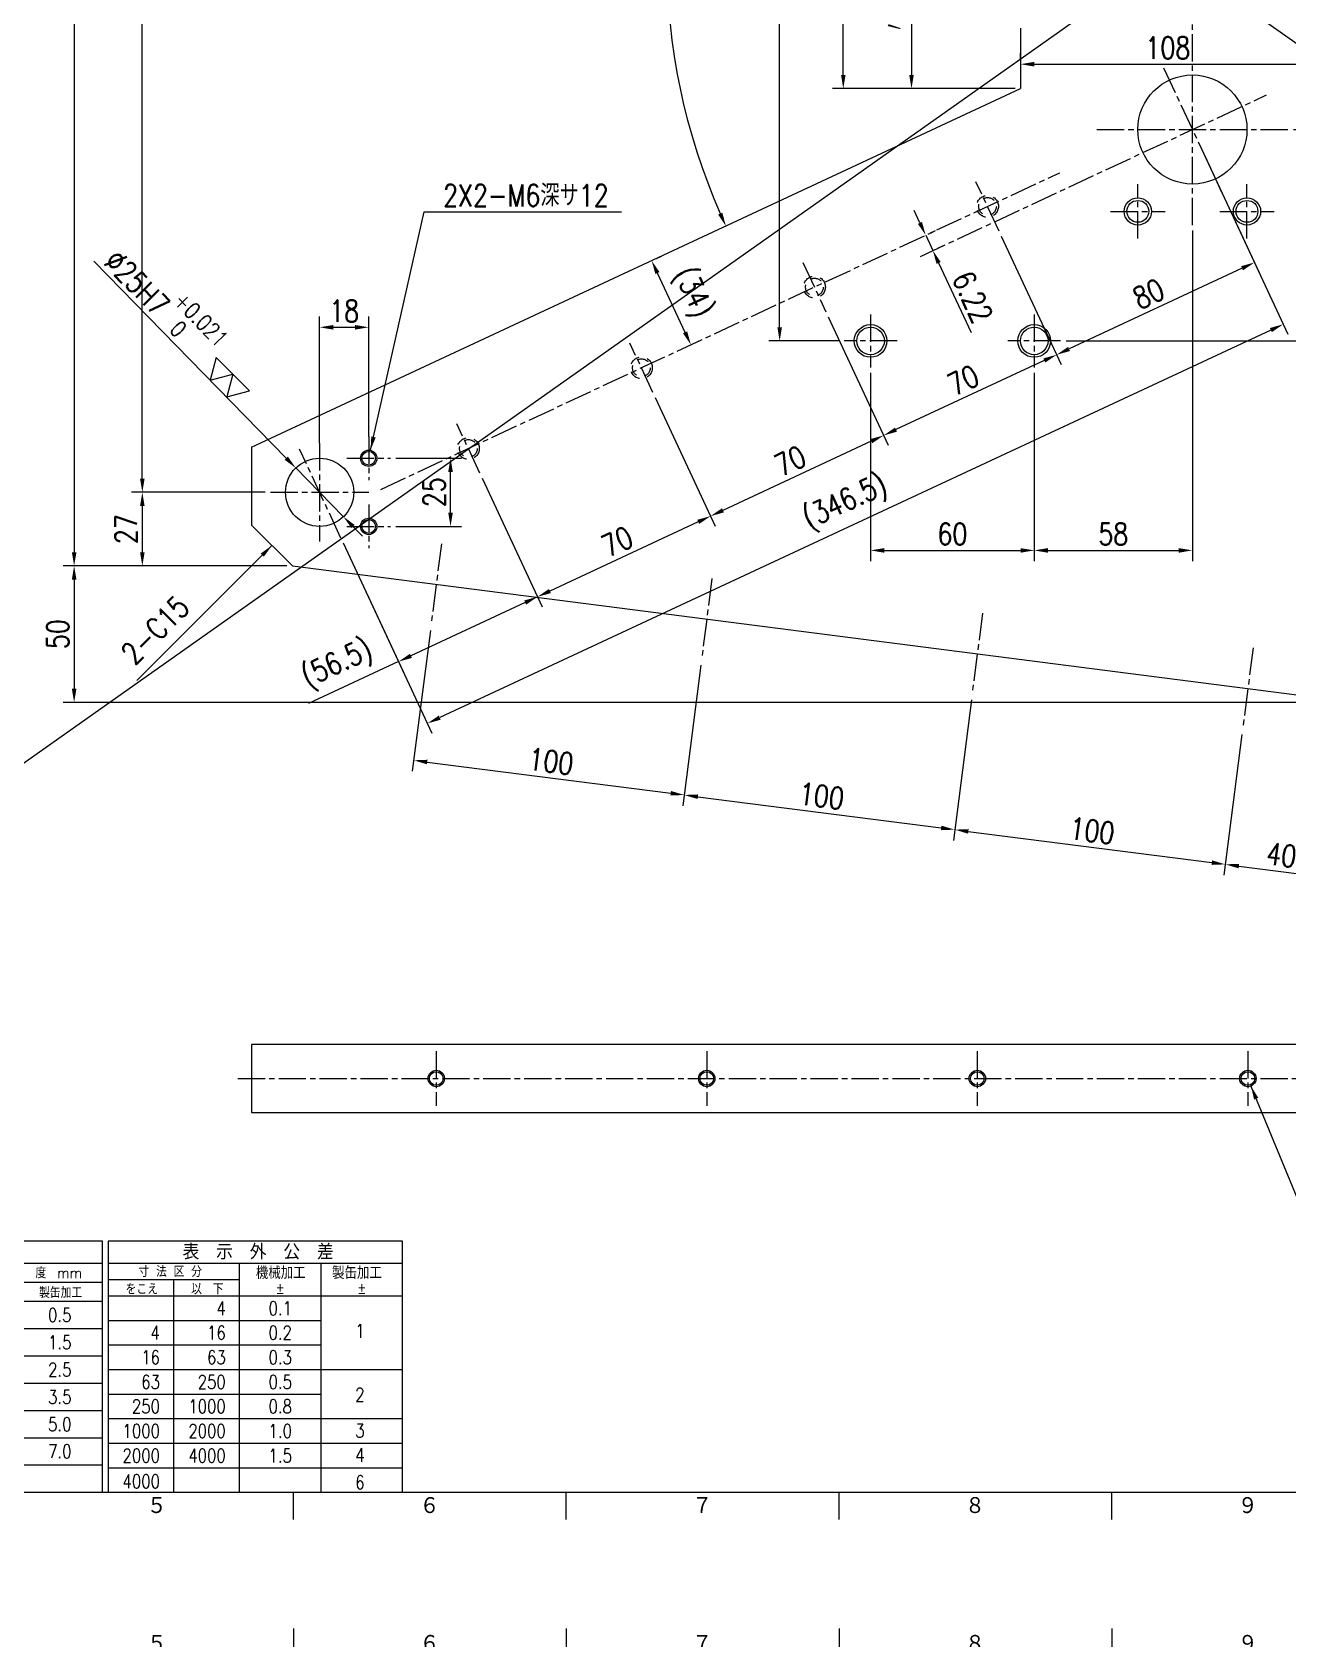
# Model space of a CAD drawing. Extents: x 0 to 1682, y 0 to 2376.
# Drawn here: x 424 to 885, y 1164 to 1753 of the extents above; entities that cross this region are included whole.
import ezdxf
from ezdxf.enums import TextEntityAlignment as Align

# ---------------------------------------------------------------- set-up
doc = ezdxf.new("R2010")
doc.units = 0
doc.header["$LTSCALE"] = 2
doc.header["$MEASUREMENT"] = 0
doc.linetypes.add('GEN7A', pattern=[7.5, 5, -0.75, 1, -0.75])
doc.linetypes.add('HIDDEN2', pattern=[3.5, 2, -1.5])
doc.layers.get('0').update_dxf_attribs({"linetype": 'CONTINUOUS'})
doc.layers.get('DEFPOINTS').update_dxf_attribs({"linetype": 'CONTINUOUS'})
for name, color, linetype in [('2', 5, 'CONTINUOUS'), ('4', 3, 'CONTINUOUS'), ('5', 3, 'CONTINUOUS'), ('6', 52, 'CONTINUOUS'), ('7A', 4, 'GEN7A'), ('8', 1, 'CONTINUOUS'), ('9', 3, 'HIDDEN2'), ('RAHM2', 1, 'CONTINUOUS')]:
    doc.layers.add(name, color=color, linetype=linetype)
doc.styles.add('DIMENSION', font='monotxt.shx', dxfattribs={"bigfont": 'bigfont.shx'})
doc.styles.get("Standard").update_dxf_attribs({"font": 'romans.shx', "width": 0.8, "bigfont": 'extfont.shx'})
doc.dimstyles.new('GEN-ISO', dxfattribs={"dimscale": 2, "dimtxt": 4, "dimasz": 2.5, "dimexe": 2, "dimexo": 1, "dimgap": 1, "dimtad": 1, "dimdec": 3, "dimrnd": 0.001, "dimdsep": 46, "dimtxsty": 'Standard', "dimcen": 0, "dimclrt": 52, "dimadec": 0, "dimazin": 0, "dimtp": 0.1, "dimtm": 0.1, "dimtfac": 0.6, "dimtdec": 3, "dimtmove": 0, "dimatfit": 3, "dimfxl": 1, "dimarcsym": 0})
doc.dimstyles.new('GEN-ISO$2', dxfattribs={"dimscale": 2, "dimtxt": 4, "dimasz": 2.5, "dimexe": 2, "dimexo": 1, "dimgap": 1, "dimtad": 1, "dimdec": 3, "dimrnd": 0.001, "dimdsep": 46, "dimtxsty": 'Standard', "dimcen": 0, "dimclrt": 52, "dimadec": 3, "dimazin": 0, "dimtp": 0.1, "dimtm": 0.1, "dimtfac": 0.6, "dimtdec": 3, "dimtofl": 0, "dimtmove": 0, "dimatfit": 3, "dimfxl": 1, "dimarcsym": 0})
doc.dimstyles.new('GEN-ISO$3', dxfattribs={"dimscale": 2, "dimtxt": 4, "dimasz": 2.5, "dimexe": 2, "dimexo": 1, "dimgap": 1, "dimtad": 1, "dimdec": 3, "dimrnd": 0.001, "dimdsep": 46, "dimtxsty": 'Standard', "dimcen": 0, "dimclrt": 52, "dimadec": 0, "dimazin": 0, "dimtp": 0.1, "dimtm": 0.1, "dimtfac": 0.6, "dimtdec": 3, "dimtmove": 0, "dimatfit": 0, "dimfxl": 1, "dimarcsym": 0})

# ---------------------------------------------------------------- blocks, each defined once
blk = doc.blocks.new('1A1ﾌﾞﾋﾝ')
at = {"layer": 'RAHM2', "color": 5, "linetype": 'Continuous'}
for p, q in [((260, 584), (260, 579)), ((310, 584), (310, 579)), ((360, 584), (360, 579)), ((410, 584), (410, 579)), ((25, 15), (826, 15)), ((260, 10), (260, 15)), ((310, 10), (310, 15)), ((360, 10), (360, 15)), ((410, 10), (410, 15))]:
    blk.add_line(p, q, dxfattribs=at)
for s, p in [('５', (233.1, 579.6)), ('６', (283.1, 579.6)), ('７', (333.1, 579.6)), ('８', (383.1, 579.6)), ('９', (433.1, 579.6)), ('５', (233.1, 10.87)), ('６', (283.1, 10.87)), ('７', (333.1, 10.87)), ('８', (383.1, 10.87)), ('９', (433.1, 10.87))]:
    blk.add_text(s, height=3.31, dxfattribs=at).set_placement(p)
at = {"layer": 'RAHM2', "color": 5, "linetype": 'Continuous', "width": 0.7}
for tag, p in [('HEADER3', (35, 566.01)), ('HEADER4', (54.75, 566)), ('HEADER15', (74.49, 566)), ('HEADER16', (94.43, 566))]:
    blk.add_attdef(tag, text='', height=6, dxfattribs=at).set_placement(p, align=Align.MIDDLE)
at = {"layer": 'RAHM2', "color": 7, "linetype": 'Continuous'}
blk.add_attdef('HEADER5', text='', height=2.5, dxfattribs=at).set_placement((63.69, 559.1), align=Align.BOTTOM_RIGHT)
for tag, height, width, p in [('HEADER1', 5, 0.9, (775.12, 45.15)), ('HEADER7', 5, 0.8, (590.38, 40.8)), ('GEN-TITLE-SCA', 4, 0.85, (677.79, 40.85)), ('HEADER2', 6, 0.9, (774.89, 36.68)), ('HEADER11', 3.2, 0.63, (46.91, 24.38)), ('HEADER9', 3.33, 0.8, (71.4, 24.2)), ('HEADER10', 3.5, 0.8, (92.57, 24.22)), ('HEADER14', 3.31, 0.8, (542.54, 17.82))]:
    blk.add_attdef(tag, text='', height=height, dxfattribs=dict(at, width=width)).set_placement(p, align=Align.MIDDLE)
at = {"layer": 'RAHM2', "color": 7, "linetype": 'Continuous', "width": 0.8}
blk.add_attdef('GEN-TITLE-DAT', text='', height=3.5, dxfattribs=at).set_placement((691.35, 39.1), align=Align.BOTTOM_LEFT)
at = {"layer": 'RAHM2', "color": 5, "linetype": 'Continuous'}
blk.add_attdef('HEADER6', text='', height=5.8, dxfattribs=at).set_placement((623.09, 17.9), align=Align.BOTTOM_RIGHT)
at = {"layer": 'RAHM2', "color": 5, "linetype": 'Continuous', "style": 'DIMENSION', "width": 1.2}
for tag, p in [('HEADER13', (629.56, 16.75)), ('HEADER12', (663.26, 16.72)), ('GEN-TITLE-DWG', (732.79, 16.74))]:
    blk.add_attdef(tag, text='', height=7.02, dxfattribs=at).set_placement(p, align=Align.BOTTOM_LEFT)
blk.add_attdef('HEADER8', text='', height=7.02, dxfattribs=at).set_placement((822.69, 16.71), align=Align.BOTTOM_RIGHT)
blk = doc.blocks.new('*D83')
at = {"layer": '5', "color": 0, "lineweight": -2, "transparency": 16777216}
for p, q in [((517.55, 2002.57), (435.55, 2002.57)), ((439.55, 1997.57), (439.55, 1562.57)), ((517.55, 1557.57), (435.55, 1557.57))]:
    blk.add_line(p, q, dxfattribs=at)
at = {"layer": '5', "color": 0, "transparency": 16777216}
for points in [[(438.72, 1997.57), (440.39, 1997.57), (439.55, 2002.57)], [(438.72, 1562.57), (440.39, 1562.57), (439.55, 1557.57)]]:
    blk.add_solid(points, dxfattribs=at)
at = {"layer": 'DEFPOINTS', "color": 0, "transparency": 16777216}
for p in [(519.55, 2002.57), (439.55, 1557.57), (519.55, 1557.57)]:
    blk.add_point(p, dxfattribs=at)
at = {"layer": '5', "color": 52, "transparency": 16777216, "insert": (433.55, 1780.07), "char_height": 8, "attachment_point": 5, "rotation": 90}
blk.add_mtext('445', dxfattribs=at)
blk = doc.blocks.new('*D86')
at = {"layer": '5', "color": 0, "lineweight": -2, "transparency": 16777216}
for p, q in [((509.55, 1975.57), (460.55, 1975.57)), ((464.55, 1589.57), (464.55, 1970.57)), ((509.55, 1584.57), (460.55, 1584.57))]:
    blk.add_line(p, q, dxfattribs=at)
at = {"layer": '5', "color": 0, "transparency": 16777216}
for points in [[(463.72, 1970.57), (465.39, 1970.57), (464.55, 1975.57)], [(463.72, 1589.57), (465.39, 1589.57), (464.55, 1584.57)]]:
    blk.add_solid(points, dxfattribs=at)
at = {"layer": 'DEFPOINTS', "color": 0, "transparency": 16777216}
for p in [(464.55, 1975.57), (511.55, 1975.57), (511.55, 1584.57)]:
    blk.add_point(p, dxfattribs=at)
at = {"layer": '5', "color": 52, "transparency": 16777216, "insert": (458.55, 1780.07), "char_height": 8, "attachment_point": 5, "rotation": 90}
blk.add_mtext('391\\H7%%P0.1', dxfattribs=at)
blk = doc.blocks.new('*D87')
at = {"layer": '5', "color": 0, "lineweight": -2, "transparency": 16777216}
for p, q in [((509.55, 1584.57), (460.55, 1584.57)), ((464.55, 1579.57), (464.55, 1562.57)), ((515.55, 1557.57), (460.55, 1557.57))]:
    blk.add_line(p, q, dxfattribs=at)
at = {"layer": '5', "color": 0, "transparency": 16777216}
for points in [[(463.72, 1579.57), (465.39, 1579.57), (464.55, 1584.57)], [(463.72, 1562.57), (465.39, 1562.57), (464.55, 1557.57)]]:
    blk.add_solid(points, dxfattribs=at)
at = {"layer": 'DEFPOINTS', "color": 0, "transparency": 16777216}
for p in [(511.55, 1584.57), (464.55, 1557.57), (517.55, 1557.57)]:
    blk.add_point(p, dxfattribs=at)
at = {"layer": '5', "color": 52, "transparency": 16777216, "insert": (458.55, 1571.07), "char_height": 8, "attachment_point": 5, "rotation": 90}
blk.add_mtext('27', dxfattribs=at)
blk = doc.blocks.new('*D88')
at = {"layer": '5', "color": 0, "lineweight": -2, "transparency": 16777216}
for p, q in [((517.55, 1557.57), (435.55, 1557.57)), ((439.55, 1552.57), (439.55, 1512.57)), ((907.55, 1507.57), (435.55, 1507.57))]:
    blk.add_line(p, q, dxfattribs=at)
at = {"layer": '5', "color": 0, "transparency": 16777216}
for points in [[(438.72, 1552.57), (440.39, 1552.57), (439.55, 1557.57)], [(438.72, 1512.57), (440.39, 1512.57), (439.55, 1507.57)]]:
    blk.add_solid(points, dxfattribs=at)
at = {"layer": 'DEFPOINTS', "color": 0, "transparency": 16777216}
for p in [(519.55, 1557.57), (439.55, 1507.57), (909.55, 1507.57)]:
    blk.add_point(p, dxfattribs=at)
at = {"layer": '5', "color": 52, "transparency": 16777216, "insert": (433.55, 1532.57), "char_height": 8, "attachment_point": 5, "rotation": 90}
blk.add_mtext('50', dxfattribs=at)
blk = doc.blocks.new('*D89')
at = {"layer": '5', "color": 0, "lineweight": -2, "transparency": 16777216}
for p, q in [((504.55, 1994.57), (504.55, 2101.57)), ((1009.55, 2097.57), (509.55, 2097.57)), ((1014.55, 1709.57), (1014.55, 2101.57))]:
    blk.add_line(p, q, dxfattribs=at)
at = {"layer": '5', "color": 0, "transparency": 16777216}
for points in [[(509.55, 2098.4), (509.55, 2096.73), (504.55, 2097.57)], [(1009.55, 2098.4), (1009.55, 2096.73), (1014.55, 2097.57)]]:
    blk.add_solid(points, dxfattribs=at)
at = {"layer": 'DEFPOINTS', "color": 0, "transparency": 16777216}
for p in [(504.55, 2097.57), (504.55, 1992.57), (1014.55, 1707.57)]:
    blk.add_point(p, dxfattribs=at)
at = {"layer": '5', "color": 52, "transparency": 16777216, "insert": (759.55, 2103.57), "char_height": 8, "attachment_point": 5}
blk.add_mtext('510', dxfattribs=at)
blk = doc.blocks.new('*D92')
at = {"layer": '5', "color": 0, "lineweight": -2, "transparency": 16777216}
for p, q in [((852, 1712.33), (873.97, 1665.2)), ((779.49, 1678.52), (801.47, 1631.39)), ((867.75, 1666.71), (804.31, 1637.13))]:
    blk.add_line(p, q, dxfattribs=at)
at = {"layer": '5', "color": 0, "transparency": 16777216}
for points in [[(867.4, 1667.47), (868.1, 1665.96), (872.28, 1668.82)], [(803.96, 1637.88), (804.66, 1636.37), (799.78, 1635.01)]]:
    blk.add_solid(points, dxfattribs=at)
at = {"layer": 'DEFPOINTS', "color": 0, "transparency": 16777216}
for p in [(851.15, 1714.14), (778.65, 1680.33), (799.78, 1635.01)]:
    blk.add_point(p, dxfattribs=at)
at = {"layer": '5', "color": 52, "transparency": 16777216, "insert": (833.49, 1657.36), "char_height": 8, "attachment_point": 5, "rotation": 25}
blk.add_mtext('80', dxfattribs=at)
blk = doc.blocks.new('*D93')
at = {"layer": '5', "color": 0, "lineweight": -2, "transparency": 16777216}
for p, q in [((779.49, 1678.52), (801.47, 1631.39)), ((716.05, 1648.93), (738.03, 1601.81)), ((795.25, 1632.9), (740.87, 1607.54))]:
    blk.add_line(p, q, dxfattribs=at)
at = {"layer": '5', "color": 0, "transparency": 16777216}
for points in [[(794.89, 1633.66), (795.6, 1632.15), (799.78, 1635.01)], [(740.51, 1608.3), (741.22, 1606.79), (736.34, 1605.43)]]:
    blk.add_solid(points, dxfattribs=at)
at = {"layer": 'DEFPOINTS', "color": 0, "transparency": 16777216}
for p in [(778.65, 1680.33), (715.2, 1650.75), (736.34, 1605.43)]:
    blk.add_point(p, dxfattribs=at)
at = {"layer": '5', "color": 52, "transparency": 16777216, "insert": (765.52, 1625.66), "char_height": 8, "attachment_point": 5, "rotation": 25}
blk.add_mtext('70', dxfattribs=at)
blk = doc.blocks.new('*D94')
at = {"layer": '5', "color": 0, "lineweight": -2, "transparency": 16777216}
for p, q in [((716.05, 1648.93), (738.03, 1601.81)), ((652.61, 1619.35), (674.58, 1572.22)), ((731.8, 1603.32), (677.43, 1577.96))]:
    blk.add_line(p, q, dxfattribs=at)
at = {"layer": '5', "color": 0, "transparency": 16777216}
for points in [[(731.45, 1604.07), (732.16, 1602.56), (736.34, 1605.43)], [(677.07, 1578.72), (677.78, 1577.21), (672.89, 1575.85)]]:
    blk.add_solid(points, dxfattribs=at)
at = {"layer": 'DEFPOINTS', "color": 0, "transparency": 16777216}
for p in [(715.2, 1650.75), (651.76, 1621.16), (672.89, 1575.85)]:
    blk.add_point(p, dxfattribs=at)
at = {"layer": '5', "color": 52, "transparency": 16777216, "insert": (702.08, 1596.08), "char_height": 8, "attachment_point": 5, "rotation": 25}
blk.add_mtext('70', dxfattribs=at)
blk = doc.blocks.new('*D95')
at = {"layer": '5', "color": 0, "lineweight": -2, "transparency": 16777216}
for p, q in [((652.61, 1619.35), (674.58, 1572.22)), ((589.17, 1589.77), (611.14, 1542.64)), ((668.36, 1573.74), (613.98, 1548.38))]:
    blk.add_line(p, q, dxfattribs=at)
at = {"layer": '5', "color": 0, "transparency": 16777216}
for points in [[(668.01, 1574.49), (668.71, 1572.98), (672.89, 1575.85)], [(613.63, 1549.13), (614.34, 1547.62), (609.45, 1546.27)]]:
    blk.add_solid(points, dxfattribs=at)
at = {"layer": 'DEFPOINTS', "color": 0, "transparency": 16777216}
for p in [(651.76, 1621.16), (588.32, 1591.58), (609.45, 1546.27)]:
    blk.add_point(p, dxfattribs=at)
at = {"layer": '5', "color": 52, "transparency": 16777216, "insert": (638.64, 1566.49), "char_height": 8, "attachment_point": 5, "rotation": 25}
blk.add_mtext('70', dxfattribs=at)
blk = doc.blocks.new('*D96')
at = {"layer": '5', "color": 0, "lineweight": -2, "transparency": 16777216}
for p, q in [((653.11, 1670.34), (654.92, 1671.18)), ((663.55, 1643.21), (653.41, 1664.96)), ((667.48, 1639.52), (669.29, 1640.37))]:
    blk.add_line(p, q, dxfattribs=at)
at = {"layer": '5', "color": 0, "transparency": 16777216}
for points in [[(654.16, 1665.31), (652.65, 1664.61), (651.29, 1669.49)], [(664.31, 1643.56), (662.79, 1642.86), (665.66, 1638.68)]]:
    blk.add_solid(points, dxfattribs=at)
at = {"layer": 'DEFPOINTS', "color": 0, "transparency": 16777216}
for p in [(651.29, 1669.49), (651.29, 1669.49), (665.66, 1638.68)]:
    blk.add_point(p, dxfattribs=at)
at = {"layer": '5', "color": 52, "transparency": 16777216, "insert": (665.82, 1657.51), "char_height": 8, "attachment_point": 5, "rotation": 295}
blk.add_mtext('(34)', dxfattribs=at)
blk = doc.blocks.new('*D117')
at = {"layer": '5', "color": 0, "lineweight": -2, "transparency": 16777216}
for p, q in [((589.17, 1589.77), (611.14, 1542.64)), ((538.21, 1566.01), (560.18, 1518.88)), ((604.92, 1544.15), (563.03, 1524.62)), ((558.49, 1522.5), (525.48, 1507.11))]:
    blk.add_line(p, q, dxfattribs=at)
at = {"layer": '5', "color": 0, "transparency": 16777216}
for points in [[(604.57, 1544.91), (605.27, 1543.4), (609.45, 1546.27)], [(562.67, 1525.37), (563.38, 1523.86), (558.49, 1522.5)]]:
    blk.add_solid(points, dxfattribs=at)
at = {"layer": 'DEFPOINTS', "color": 0, "transparency": 16777216}
for p in [(588.32, 1591.58), (537.36, 1567.82), (609.45, 1546.27)]:
    blk.add_point(p, dxfattribs=at)
at = {"layer": '5', "color": 52, "transparency": 16777216, "insert": (536.3, 1521.09), "char_height": 8, "attachment_point": 5, "rotation": 25}
blk.add_mtext('(56.5)', dxfattribs=at)
blk = doc.blocks.new('*D118')
at = {"layer": '5', "color": 0, "lineweight": -2, "transparency": 16777216}
for p, q in [((852, 1712.33), (884.54, 1642.54)), ((878.32, 1644.05), (573.59, 1501.96)), ((538.21, 1566.01), (570.75, 1496.22))]:
    blk.add_line(p, q, dxfattribs=at)
at = {"layer": '5', "color": 0, "transparency": 16777216}
for points in [[(877.96, 1644.81), (878.67, 1643.3), (882.85, 1646.17)], [(573.24, 1502.71), (573.94, 1501.2), (569.06, 1499.85)]]:
    blk.add_solid(points, dxfattribs=at)
at = {"layer": 'DEFPOINTS', "color": 0, "transparency": 16777216}
for p in [(851.15, 1714.14), (537.36, 1567.82), (569.06, 1499.85)]:
    blk.add_point(p, dxfattribs=at)
at = {"layer": '5', "color": 52, "transparency": 16777216, "insert": (722.53, 1580.34), "char_height": 8, "attachment_point": 5, "rotation": 25}
blk.add_mtext('(346.5)', dxfattribs=at)
blk = doc.blocks.new('*D119')
at = {"layer": '5', "color": 0, "lineweight": -2, "transparency": 16777216}
for p, q in [((784.55, 1827.57), (717.55, 1827.57)), ((721.55, 1737.57), (721.55, 1822.57)), ((784.55, 1732.57), (717.55, 1732.57))]:
    blk.add_line(p, q, dxfattribs=at)
at = {"layer": '5', "color": 0, "transparency": 16777216}
for points in [[(720.72, 1822.57), (722.39, 1822.57), (721.55, 1827.57)], [(720.72, 1737.57), (722.39, 1737.57), (721.55, 1732.57)]]:
    blk.add_solid(points, dxfattribs=at)
at = {"layer": 'DEFPOINTS', "color": 0, "transparency": 16777216}
for p in [(721.55, 1827.57), (786.55, 1827.57), (786.55, 1732.57)]:
    blk.add_point(p, dxfattribs=at)
at = {"layer": '5', "color": 52, "transparency": 16777216, "insert": (715.55, 1780.07), "char_height": 8, "attachment_point": 5, "rotation": 90}
blk.add_mtext('95', dxfattribs=at)
blk = doc.blocks.new('*D127')
at = {"layer": '5', "color": 0, "lineweight": -2, "transparency": 16777216}
for p, q in [((517.32, 1597.08), (446.75, 1669.26)), ((538.29, 1575.63), (520.82, 1593.5)), ((541.79, 1572.05), (545.28, 1568.48))]:
    blk.add_line(p, q, dxfattribs=at)
at = {"layer": '5', "color": 0, "transparency": 16777216}
for points in [[(517.92, 1597.66), (516.72, 1596.5), (520.82, 1593.5)], [(542.38, 1572.63), (541.19, 1571.47), (538.29, 1575.63)]]:
    blk.add_solid(points, dxfattribs=at)
at = {"layer": 'DEFPOINTS', "color": 0, "transparency": 16777216}
for p in [(520.82, 1593.5), (538.29, 1575.63)]:
    blk.add_point(p, dxfattribs=at)
at = {"layer": '5', "color": 52, "transparency": 16777216, "insert": (473.25, 1655.03), "char_height": 8, "attachment_point": 5, "rotation": 314.35089}
blk.add_mtext('∅25H7\\H6;\\S+0.021^   0;', dxfattribs=at)
blk = doc.blocks.new('*D130')
at = {"layer": '5', "color": 0, "lineweight": -2, "transparency": 16777216}
for p, q in [((867.71, 1495.79), (861.1, 1444.21)), ((907.39, 1490.7), (900.78, 1439.13)), ((866.57, 1447.54), (896.33, 1443.73))]:
    blk.add_line(p, q, dxfattribs=at)
at = {"layer": '5', "color": 0, "transparency": 16777216}
for points in [[(866.68, 1448.37), (866.46, 1446.72), (861.61, 1448.18)], [(896.43, 1444.56), (896.22, 1442.9), (901.29, 1443.09)]]:
    blk.add_solid(points, dxfattribs=at)
at = {"layer": 'DEFPOINTS', "color": 0, "transparency": 16777216}
for p in [(867.97, 1497.77), (907.64, 1492.69), (901.29, 1443.09)]:
    blk.add_point(p, dxfattribs=at)
at = {"layer": '5', "color": 52, "transparency": 16777216, "insert": (882.21, 1451.59), "char_height": 8, "attachment_point": 5, "rotation": 352.69424}
blk.add_mtext('40', dxfattribs=at)
blk = doc.blocks.new('*D131')
at = {"layer": '5', "color": 0, "lineweight": -2, "transparency": 16777216}
for p, q in [((768.53, 1508.51), (761.91, 1456.93)), ((867.71, 1495.79), (861.1, 1444.21)), ((767.38, 1460.26), (856.65, 1448.82))]:
    blk.add_line(p, q, dxfattribs=at)
at = {"layer": '5', "color": 0, "transparency": 16777216}
for points in [[(767.49, 1461.09), (767.28, 1459.43), (762.42, 1460.9)], [(856.76, 1449.64), (856.55, 1447.99), (861.61, 1448.18)]]:
    blk.add_solid(points, dxfattribs=at)
at = {"layer": 'DEFPOINTS', "color": 0, "transparency": 16777216}
for p in [(768.78, 1510.49), (867.97, 1497.77), (861.61, 1448.18)]:
    blk.add_point(p, dxfattribs=at)
at = {"layer": '5', "color": 52, "transparency": 16777216, "insert": (812.78, 1460.49), "char_height": 8, "attachment_point": 5, "rotation": 352.69424}
blk.add_mtext('100', dxfattribs=at)
blk = doc.blocks.new('*D132')
at = {"layer": '5', "color": 0, "lineweight": -2, "transparency": 16777216}
for p, q in [((669.34, 1521.22), (662.73, 1469.65)), ((768.53, 1508.51), (761.91, 1456.93)), ((668.19, 1472.98), (757.46, 1461.53))]:
    blk.add_line(p, q, dxfattribs=at)
at = {"layer": '5', "color": 0, "transparency": 16777216}
for points in [[(668.3, 1473.8), (668.09, 1472.15), (663.23, 1473.61)], [(757.57, 1462.36), (757.36, 1460.71), (762.42, 1460.9)]]:
    blk.add_solid(points, dxfattribs=at)
at = {"layer": 'DEFPOINTS', "color": 0, "transparency": 16777216}
for p in [(669.59, 1523.21), (768.78, 1510.49), (762.42, 1460.9)]:
    blk.add_point(p, dxfattribs=at)
at = {"layer": '5', "color": 52, "transparency": 16777216, "insert": (713.59, 1473.21), "char_height": 8, "attachment_point": 5, "rotation": 352.69424}
blk.add_mtext('100', dxfattribs=at)
blk = doc.blocks.new('*D133')
at = {"layer": '5', "color": 0, "lineweight": -2, "transparency": 16777216}
for p, q in [((570.15, 1533.94), (563.54, 1482.36)), ((669.34, 1521.22), (662.73, 1469.65)), ((569.01, 1485.69), (658.28, 1474.25))]:
    blk.add_line(p, q, dxfattribs=at)
at = {"layer": '5', "color": 0, "transparency": 16777216}
for points in [[(569.11, 1486.52), (568.9, 1484.87), (564.05, 1486.33)], [(658.38, 1475.08), (658.17, 1473.42), (663.23, 1473.61)]]:
    blk.add_solid(points, dxfattribs=at)
at = {"layer": 'DEFPOINTS', "color": 0, "transparency": 16777216}
for p in [(570.4, 1535.92), (669.59, 1523.21), (663.23, 1473.61)]:
    blk.add_point(p, dxfattribs=at)
at = {"layer": '5', "color": 52, "transparency": 16777216, "insert": (614.4, 1485.92), "char_height": 8, "attachment_point": 5, "rotation": 352.69424}
blk.add_mtext('100', dxfattribs=at)
blk = doc.blocks.new('*D136')
at = {"layer": '5', "color": 0, "lineweight": -2, "transparency": 16777216}
for p, q in [((774.55, 1780.07), (742.55, 1780.07)), ((746.55, 1775.07), (746.55, 1737.57)), ((784.55, 1732.57), (742.55, 1732.57))]:
    blk.add_line(p, q, dxfattribs=at)
at = {"layer": '5', "color": 0, "transparency": 16777216}
for points in [[(745.72, 1775.07), (747.39, 1775.07), (746.55, 1780.07)], [(745.72, 1737.57), (747.39, 1737.57), (746.55, 1732.57)]]:
    blk.add_solid(points, dxfattribs=at)
at = {"layer": 'DEFPOINTS', "color": 0, "transparency": 16777216}
for p in [(776.55, 1780.07), (746.55, 1732.57), (786.55, 1732.57)]:
    blk.add_point(p, dxfattribs=at)
at = {"layer": '5', "color": 52, "transparency": 16777216, "insert": (740.55, 1756.32), "char_height": 8, "attachment_point": 5, "rotation": 90}
blk.add_mtext('〃', dxfattribs=at)
blk = doc.blocks.new('*D137')
at = {"layer": '5', "color": 0, "lineweight": -2, "transparency": 16777216}
for p, q in [((786.55, 1743.52), (786.55, 1745.52)), ((894.55, 1743.52), (894.55, 1745.52)), ((791.55, 1741.52), (889.55, 1741.52))]:
    blk.add_line(p, q, dxfattribs=at)
at = {"layer": '5', "color": 0, "transparency": 16777216}
for points in [[(791.55, 1742.36), (791.55, 1740.69), (786.55, 1741.52)], [(889.55, 1742.36), (889.55, 1740.69), (894.55, 1741.52)]]:
    blk.add_solid(points, dxfattribs=at)
at = {"layer": 'DEFPOINTS', "color": 0, "transparency": 16777216}
for p in [(786.55, 1741.52), (894.55, 1741.52), (894.55, 1741.52)]:
    blk.add_point(p, dxfattribs=at)
at = {"layer": '5', "color": 52, "transparency": 16777216, "insert": (840.55, 1747.52), "char_height": 8, "attachment_point": 5}
blk.add_mtext('108', dxfattribs=at)
blk = doc.blocks.new('*D138')
at = {"layer": '5', "color": 0, "lineweight": -2, "transparency": 16777216}
for p, q in [((749.65, 1683.36), (747.54, 1687.89)), ((751.76, 1678.83), (754.39, 1673.19)), ((753.57, 1679.67), (755.39, 1680.52)), ((756.2, 1674.04), (758.02, 1674.88)), ((756.5, 1668.66), (768.42, 1643.1))]:
    blk.add_line(p, q, dxfattribs=at)
at = {"layer": '5', "color": 0, "transparency": 16777216}
for points in [[(750.4, 1683.71), (748.89, 1683.01), (751.76, 1678.83)], [(757.26, 1669.01), (755.75, 1668.31), (754.39, 1673.19)]]:
    blk.add_solid(points, dxfattribs=at)
at = {"layer": 'DEFPOINTS', "color": 0, "transparency": 16777216}
for p in [(751.76, 1678.83), (754.39, 1673.19), (754.39, 1673.19)]:
    blk.add_point(p, dxfattribs=at)
at = {"layer": '5', "color": 52, "transparency": 16777216, "insert": (768.96, 1656.15), "char_height": 8, "attachment_point": 5, "rotation": 295}
blk.add_mtext('6.22', dxfattribs=at)
blk = doc.blocks.new('*D148')
at = {"layer": '5', "color": 0, "lineweight": -2, "transparency": 16777216}
for p, q in [((529.55, 1602.57), (529.55, 1649.07)), ((534.55, 1645.07), (542.55, 1645.07)), ((547.55, 1605.07), (547.55, 1649.07))]:
    blk.add_line(p, q, dxfattribs=at)
at = {"layer": '5', "color": 0, "transparency": 16777216}
for points in [[(534.55, 1645.9), (534.55, 1644.23), (529.55, 1645.07)], [(542.55, 1645.9), (542.55, 1644.23), (547.55, 1645.07)]]:
    blk.add_solid(points, dxfattribs=at)
at = {"layer": 'DEFPOINTS', "color": 0, "transparency": 16777216}
for p in [(547.55, 1645.07), (547.55, 1603.07), (529.55, 1600.57)]:
    blk.add_point(p, dxfattribs=at)
at = {"layer": '5', "color": 52, "transparency": 16777216, "insert": (538.55, 1651.07), "char_height": 8, "attachment_point": 5}
blk.add_mtext('18', dxfattribs=at)
blk = doc.blocks.new('*D149')
at = {"layer": '5', "color": 0, "lineweight": -2, "transparency": 16777216}
for p, q in [((557.55, 1597.07), (581.55, 1597.07)), ((577.55, 1577.07), (577.55, 1592.07)), ((557.55, 1572.07), (581.55, 1572.07))]:
    blk.add_line(p, q, dxfattribs=at)
at = {"layer": '5', "color": 0, "transparency": 16777216}
for points in [[(576.72, 1592.07), (578.39, 1592.07), (577.55, 1597.07)], [(576.72, 1577.07), (578.39, 1577.07), (577.55, 1572.07)]]:
    blk.add_solid(points, dxfattribs=at)
at = {"layer": 'DEFPOINTS', "color": 0, "transparency": 16777216}
for p in [(555.55, 1597.07), (577.55, 1597.07), (555.55, 1572.07)]:
    blk.add_point(p, dxfattribs=at)
at = {"layer": '5', "color": 52, "transparency": 16777216, "insert": (571.55, 1584.57), "char_height": 8, "attachment_point": 5, "rotation": 90}
blk.add_mtext('25', dxfattribs=at)
blk = doc.blocks.new('*D160')
at = {"layer": '5', "color": 0, "lineweight": -2, "transparency": 16777216}
for p, q in [((886.55, 1717.57), (916.19, 1717.57)), ((912.19, 1645.07), (912.19, 1712.57)), ((803.24, 1640.07), (916.19, 1640.07))]:
    blk.add_line(p, q, dxfattribs=at)
at = {"layer": '5', "color": 0, "transparency": 16777216}
for points in [[(911.35, 1712.57), (913.02, 1712.57), (912.19, 1717.57)], [(911.35, 1645.07), (913.02, 1645.07), (912.19, 1640.07)]]:
    blk.add_solid(points, dxfattribs=at)
at = {"layer": 'DEFPOINTS', "color": 0, "transparency": 16777216}
for p in [(884.55, 1717.57), (912.19, 1717.57), (801.24, 1640.07)]:
    blk.add_point(p, dxfattribs=at)
at = {"layer": '5', "color": 52, "transparency": 16777216, "insert": (906.19, 1678.82), "char_height": 8, "attachment_point": 5, "rotation": 90}
blk.add_mtext('77.5', dxfattribs=at)
blk = doc.blocks.new('*D161')
at = {"layer": '5', "color": 0, "lineweight": -2, "transparency": 16777216}
for p, q in [((719.87, 1920.07), (694.22, 1920.07)), ((698.22, 1645.07), (698.22, 1915.07)), ((719.87, 1640.07), (694.22, 1640.07))]:
    blk.add_line(p, q, dxfattribs=at)
at = {"layer": '5', "color": 0, "transparency": 16777216}
for points in [[(697.39, 1915.07), (699.06, 1915.07), (698.22, 1920.07)], [(697.39, 1645.07), (699.06, 1645.07), (698.22, 1640.07)]]:
    blk.add_solid(points, dxfattribs=at)
at = {"layer": 'DEFPOINTS', "color": 0, "transparency": 16777216}
for p in [(698.22, 1920.07), (721.87, 1920.07), (721.87, 1640.07)]:
    blk.add_point(p, dxfattribs=at)
at = {"layer": '5', "color": 52, "transparency": 16777216, "insert": (692.22, 1780.07), "char_height": 8, "attachment_point": 5, "rotation": 90}
blk.add_mtext('280', dxfattribs=at)
blk = doc.blocks.new('*D162')
at = {"layer": '5', "color": 0, "lineweight": -2, "transparency": 16777216}
blk.add_arc((888.42, 1780.07), 231.61, 156.2369, 203.7631, dxfattribs=at)
at = {"layer": '5', "color": 0, "transparency": 16777216}
for points in [[(675.68, 1873.74), (677.2, 1873.05), (678.5, 1877.95)], [(677.2, 1687.08), (675.68, 1686.39), (678.5, 1682.18)]]:
    blk.add_solid(points, dxfattribs=at)
at = {"layer": 'DEFPOINTS', "color": 0, "transparency": 16777216}
for p in [(504.55, 1959.06), (786.55, 1827.57), (659.25, 1813.63), (786.55, 1732.57), (504.55, 1601.07)]:
    blk.add_point(p, dxfattribs=at)
at = {"layer": '5', "color": 52, "transparency": 16777216, "insert": (650.8, 1780.07), "char_height": 8, "attachment_point": 5, "rotation": 90}
blk.add_mtext('50°', dxfattribs=at)
blk = doc.blocks.new('*D163')
at = {"layer": '5', "color": 0, "lineweight": -2, "transparency": 16777216}
for p, q in [((731.55, 1628.38), (731.55, 1559.28)), ((791.55, 1628.38), (791.55, 1559.28)), ((736.55, 1563.28), (786.55, 1563.28))]:
    blk.add_line(p, q, dxfattribs=at)
at = {"layer": '5', "color": 0, "transparency": 16777216}
for points in [[(736.55, 1564.11), (736.55, 1562.44), (731.55, 1563.28)], [(786.55, 1564.11), (786.55, 1562.44), (791.55, 1563.28)]]:
    blk.add_solid(points, dxfattribs=at)
at = {"layer": 'DEFPOINTS', "color": 0, "transparency": 16777216}
for p in [(731.55, 1630.38), (791.55, 1630.38), (791.55, 1563.28)]:
    blk.add_point(p, dxfattribs=at)
at = {"layer": '5', "color": 52, "transparency": 16777216, "insert": (761.55, 1569.28), "char_height": 8, "attachment_point": 5}
blk.add_mtext('60', dxfattribs=at)
blk = doc.blocks.new('*D164')
at = {"layer": '5', "color": 0, "lineweight": -2, "transparency": 16777216}
for p, q in [((849.55, 1680.57), (849.55, 1559.28)), ((796.55, 1563.28), (844.55, 1563.28))]:
    blk.add_line(p, q, dxfattribs=at)
at = {"layer": '5', "color": 0, "transparency": 16777216}
for points in [[(796.55, 1564.11), (796.55, 1562.44), (791.55, 1563.28)], [(844.55, 1564.11), (844.55, 1562.44), (849.55, 1563.28)]]:
    blk.add_solid(points, dxfattribs=at)
at = {"layer": 'DEFPOINTS', "color": 0, "transparency": 16777216}
for p in [(849.55, 1682.57), (791.55, 1630.38), (849.55, 1563.28)]:
    blk.add_point(p, dxfattribs=at)
at = {"layer": '5', "color": 52, "transparency": 16777216, "insert": (820.55, 1569.28), "char_height": 8, "attachment_point": 5}
blk.add_mtext('58', dxfattribs=at)
blk = doc.blocks.new('A$C03C86304')
for p, q in [((15, 46), (15, 12)), ((0, 42), (40, 42)), ((41, 42), (125, 42)), ((65, 42), (65, 0)), ((95, 42), (95, 0)), ((126, 42), (180, 42)), ((150, 42), (150, 0)), ((165, 42), (165, 0)), ((41, 38.5), (125, 38.5)), ((53, 38.5), (53, 0)), ((80, 38.5), (80, 0)), ((110, 38.5), (110, 0)), ((126, 39), (150, 39)), ((138, 39), (138, 0)), ((126, 36), (180, 36)), ((41, 35), (125, 35)), ((0, 12), (40, 12))]:
    blk.add_line(p, q)
for points in [[(7.38, 37.17), (8.89, 39.8), (5.86, 39.8), (7.38, 37.17)], [(5.85, 31.17), (7.37, 33.8), (4.34, 33.8), (5.85, 31.17)], [(8.89, 31.17), (10.4, 33.8), (7.37, 33.8), (8.89, 31.17)], [(4.34, 25.17), (5.86, 27.8), (2.83, 27.8), (4.34, 25.17)], [(7.38, 25.17), (8.89, 27.8), (5.86, 27.8), (7.38, 25.17)], [(10.41, 25.17), (11.92, 27.8), (8.89, 27.8), (10.41, 25.17)], [(5.85, 18.37), (7.37, 20.99), (4.34, 20.99), (5.85, 18.37)], [(8.89, 18.37), (10.4, 20.99), (7.37, 20.99), (8.89, 18.37)], [(4.34, 12.37), (5.86, 14.99), (2.83, 14.99), (4.34, 12.37)], [(7.38, 12.37), (8.89, 14.99), (5.86, 14.99), (7.38, 12.37)], [(10.41, 12.37), (11.92, 14.99), (8.89, 14.99), (10.41, 12.37)], [(15.28, 0.87), (16.79, 3.5), (13.76, 3.5), (15.28, 0.87)], [(18.31, 0.87), (19.83, 3.5), (16.79, 3.5), (18.31, 0.87)], [(25.82, 0.87), (27.33, 3.5), (24.3, 3.5), (25.82, 0.87)], [(28.85, 0.87), (30.37, 3.5), (27.33, 3.5), (28.85, 0.87)], [(31.88, 0.87), (33.4, 3.5), (30.37, 3.5), (31.88, 0.87)]]:
    blk.add_lwpolyline(points, close=True)
at = {"layer": '2'}
for points in [[(0, 0), (40, 0), (40, 46), (0, 46)], [(41, 0), (125, 0), (125, 46), (41, 46)], [(126, 0), (180, 0), (180, 46), (126, 46)]]:
    blk.add_lwpolyline(points, close=True, dxfattribs=at)
at = {"layer": '4'}
for p, q in [((0, 36), (40, 36)), ((0, 30), (40, 30)), ((41, 30), (125, 30)), ((126, 31.5), (165, 31.5)), ((126, 27), (165, 27)), ((0, 24), (40, 24)), ((41, 25), (65, 25)), ((80, 24.5), (95, 24.5)), ((110, 25), (125, 25)), ((126, 22.5), (180, 22.5)), ((0, 18), (40, 18)), ((41, 20), (125, 20)), ((126, 18), (165, 18)), ((41, 15), (125, 15)), ((126, 13.5), (180, 13.5)), ((41, 10), (65, 10)), ((80, 9.5), (95, 9.5)), ((110, 10), (125, 10)), ((126, 9), (180, 9)), ((41, 5), (125, 5)), ((126, 4.5), (180, 4.5))]:
    blk.add_line(p, q, dxfattribs=at)
at = {"width": 0.9}
for s, height, p in [('仕上げ記号', 2.2, (7.9, 42.73)), ('表面粗さの区分', 2.2, (27.11, 42.73)), ('寸 法 区 分', 2, (52.39, 39.21)), ('平\u3000行\u3000度\u3000mm', 2, (83.01, 39.21)), ('直\u3000角\u3000度\u3000mm', 2, (113.01, 39.21)), ('寸 法 区 分', 2, (137.39, 39.46)), ('機械加工', 2.3, (157.65, 39.08)), ('製缶加工', 2.3, (171.62, 39.08)), ('をこえ', 2, (132.19, 36.25)), ('以\u3000下', 2, (144.19, 36.25)), ('をこえ', 2, (47.19, 35.5)), ('以\u3000下', 2, (59.19, 35.5)), ('機械加工', 2, (72.65, 35.61)), ('製缶加工', 2, (87.3, 35.61)), ('機械加工', 2, (102.65, 35.61)), ('製缶加工', 2, (117.3, 35.61)), ('%%P', 2, (157.53, 36.41)), ('%%P', 2, (172.53, 36.41))]:
    blk.add_text(s, height=height, dxfattribs=at).set_placement(p, align=Align.CENTER)
for s, p in [('表\u3000示\u3000外\u3000幾\u3000何\u3000公\u3000差', (83.47, 42.66)), ('表\u3000示\u3000外\u3000公\u3000差', (153.5, 42.66))]:
    blk.add_text(s, height=2.8).set_placement(p, align=Align.CENTER)
for s, height, width, p in [('100S ～ 50S', 2.5, 0.8, (18.05, 37.51)), ('25S ～ 12.5S', 2.5, 0.8, (18.05, 31.51)), ('0.1', 2.5, 0.8, (155.41, 32.47)), ('0.2', 2.5, 0.8, (155.41, 27.97)), ('1', 2.5, 0.8, (171.31, 28.3)), ('6.3S ～ 1.6S', 2.5, 0.8, (18.05, 25.51)), ('0.3', 2.5, 0.8, (155.41, 23.47)), ('6.3S ～ 1.6S', 2.5, 0.8, (18.05, 19.51)), ('0.5', 2.5, 0.8, (155.41, 18.97)), ('2', 2.5, 0.8, (171.31, 16.64)), ('1.6S ～ ', 2.5, 0.8, (18.05, 13.51)), ('0.8', 2.5, 0.8, (155.41, 14.47)), ('1.0', 2.5, 0.8, (155.41, 9.97)), ('3', 2.5, 0.8, (171.31, 10.06)), ('必要な場合は、粗さ区分を記入のこと', 2, 0.9, (2.22, 7.91)), ('1.5', 2.5, 0.8, (155.41, 5.47)), ('4', 2.5, 0.8, (171.31, 5.56)), ('(例)', 2.5, 0.9, (5.78, 2.47)), ('12.5S', 1.8, 0.8, (13.82, 4.04)), ('1.6S', 1.8, 0.8, (26.17, 4.04)), ('6', 2.5, 0.8, (171.31, 0.56))]:
    blk.add_text(s, height=height, dxfattribs=dict(width=width)).set_placement(p)
for s, width, p in [('30', 0.8, (62.57, 31.22)), ('0.05', 0.7, (78.6, 31.22)), ('0.5', 0.8, (89.29, 31.22)), ('0.1', 0.7, (108.84, 31.22)), ('0.5', 0.8, (119.29, 31.22)), ('4', 0.8, (147.57, 32.47)), ('4', 0.8, (135.5, 27.97)), ('16', 0.8, (147.57, 27.97)), ('30', 0.8, (50.5, 26.22)), ('100', 0.8, (62.57, 26.22)), ('1.0', 0.8, (89.29, 26.22)), ('1.5', 0.8, (119.29, 26.22)), ('100', 0.8, (50.5, 21.22)), ('300', 0.8, (62.57, 21.22)), ('0.05 ～ 0.1', 0.7, (79.09, 23.46)), ('2.0', 0.8, (89.29, 21.22)), ('0.1 ～ 0.2', 0.7, (108.84, 23.46)), ('2.5', 0.8, (119.29, 21.22)), ('16', 0.8, (135.5, 23.47)), ('63', 0.8, (147.57, 23.47)), ('63', 0.8, (135.5, 18.97)), ('250', 0.8, (147.57, 18.97)), ('300', 0.8, (50.5, 16.22)), ('1000', 0.8, (62.57, 16.22)), ('0.1 ～ 0.2', 0.7, (78.6, 16.22)), ('2.5', 0.8, (89.29, 16.22)), ('0.2 ～ 0.4', 0.7, (108.84, 16.22)), ('3.5', 0.8, (119.29, 16.22)), ('250', 0.8, (135.5, 14.47)), ('1000', 0.8, (147.57, 14.47)), ('1000', 0.8, (50.5, 11.22)), ('2500', 0.8, (62.57, 11.22)), ('3.0', 0.8, (89.29, 11.22)), ('5.0', 0.8, (119.29, 11.22)), ('1000', 0.8, (135.5, 9.97)), ('2000', 0.8, (147.57, 9.97)), ('0.2 ～ 0.4', 0.7, (78.6, 8.47)), ('0.4 ～ 0.8', 0.7, (108.84, 8.47)), ('2500', 0.8, (50.5, 6.22)), ('4000', 0.8, (62.57, 6.22)), ('4.0', 0.8, (89.29, 6.22)), ('7.0', 0.8, (119.29, 6.22)), ('2000', 0.8, (135.5, 5.47)), ('4000', 0.8, (147.57, 5.47)), ('4000', 0.8, (50.5, 1.22)), ('0.5', 0.7, (78.6, 1.22)), ('5.0', 0.8, (89.29, 1.22)), ('4000', 0.8, (135.5, 0.72))]:
    blk.add_text(s, height=2.5, dxfattribs=dict(width=width)).set_placement(p, align=Align.RIGHT)
for p in [(8.01, 21.27), (8.01, 15.27)]:
    blk.add_text('G', height=2).set_placement(p, align=Align.RIGHT)

msp = doc.modelspace()

# ---------------------------------------------------------------- linework, layer by layer
at = {"layer": '2'}
for p, q in [((786.5532, 1754.6698), (786.5532, 1732.5661)), ((504.5532, 1601.0673), (786.5532, 1732.5661)), ((504.5532, 1601.0673), (504.5532, 1572.5661)), ((504.5532, 1572.5661), (519.5532, 1557.5661)), ((519.5532, 1557.5661), (909.5532, 1507.5661)), ((1014.5532, 1382.172), (504.5532, 1382.172)), ((504.5532, 1382.172), (504.5532, 1357.172)), ((504.5532, 1357.172), (1014.5532, 1357.172))]:
    msp.add_line(p, q, dxfattribs=at)
for centre, radius in [((849.5532, 1717.5661), 20), ((829.5532, 1687.5661), 4), ((869.5532, 1687.5661), 4), ((731.5532, 1640.0661), 5.05), ((791.5532, 1640.0661), 5.05), ((529.5532, 1584.5661), 12.5), ((547.5532, 1597.0661), 2.5), ((547.5532, 1572.0661), 2.5), ((572.3134, 1369.672), 2.5), ((671.5016, 1369.672), 2.5), ((770.6897, 1369.672), 2.5), ((869.8779, 1369.672), 2.5)]:
    msp.add_circle(centre, radius, dxfattribs=at)
at = {"layer": '4'}
for centre, radius in [((829.5532, 1687.5661), 5), ((869.5532, 1687.5661), 5), ((731.5532, 1640.0661), 6), ((791.5532, 1640.0661), 6), ((547.5532, 1597.0661), 3), ((547.5532, 1572.0661), 3), ((572.3134, 1369.672), 3), ((671.5016, 1369.672), 3), ((770.6897, 1369.672), 3), ((869.8779, 1369.672), 3)]:
    msp.add_circle(centre, radius, dxfattribs=at)
at = {"layer": '7A'}
for p, q in [((849.5532, 1682.5661), (849.5532, 1882.5661)), ((838.9877, 1740.2238), (860.1186, 1694.9084)), ((749.8593, 1671.0781), (876.7424, 1730.2446)), ((814.5532, 1717.5661), (884.5532, 1717.5661)), ((551.9435, 1585.651), (800.9222, 1701.7516)), ((778.6462, 1680.3304), (770.1938, 1698.4565)), ((829.5532, 1677.5661), (829.5532, 1697.5661)), ((869.5532, 1677.5661), (869.5532, 1697.5661)), ((819.5532, 1687.5661), (839.5532, 1687.5661)), ((859.5532, 1687.5661), (879.5532, 1687.5661)), ((706.7523, 1668.8733), (715.2047, 1650.7471)), ((731.5532, 1649.7537), (731.5532, 1630.3784)), ((791.5532, 1649.7537), (791.5532, 1630.3784)), ((651.7631, 1621.1638), (643.3108, 1639.29)), ((741.2408, 1640.0661), (721.8655, 1640.0661)), ((801.2408, 1640.0661), (781.8655, 1640.0661)), ((588.3216, 1591.5805), (579.8692, 1609.7067)), ((529.5532, 1602.5661), (529.5532, 1566.5661)), ((547.5532, 1605.0661), (547.5532, 1589.0661)), ((537.3629, 1567.8181), (522.1573, 1600.4265)), ((539.5532, 1597.0661), (555.5532, 1597.0661)), ((511.5532, 1584.5661), (547.5532, 1584.5661)), ((547.5532, 1580.0661), (547.5532, 1564.0661)), ((539.5532, 1572.0661), (555.5532, 1572.0661)), ((574.222, 1565.68), (570.4048, 1535.9239)), ((673.4101, 1552.9636), (669.593, 1523.2074)), ((772.5983, 1540.2472), (768.7812, 1510.491)), ((871.7865, 1527.5307), (867.9693, 1497.7746)), ((572.3134, 1379.672), (572.3134, 1359.672)), ((671.5016, 1379.672), (671.5016, 1359.672)), ((770.6897, 1379.672), (770.6897, 1359.672)), ((869.8779, 1379.672), (869.8779, 1359.672)), ((499.5532, 1369.672), (1019.5532, 1369.672))]:
    msp.add_line(p, q, dxfattribs=at)
at = {"layer": '8'}
for p, q in [((0, 1188), (1682, 2376)), ((1682, 1188), (0, 2376))]:
    msp.add_line(p, q, dxfattribs=at)
for points in [[(489.3968, 1625.6427), (497.7619, 1627.8843), (491.6384, 1634.0078), (489.3968, 1625.6427)], [(495.5204, 1619.5192), (503.8854, 1621.7607), (497.7619, 1627.8843), (495.5204, 1619.5192)]]:
    msp.add_lwpolyline(points, close=True, dxfattribs=at)
at = {"layer": '9'}
for centre, radius in [((774.42, 1689.3935), 4), ((774.42, 1689.3935), 3.25), ((710.9785, 1659.8102), 4), ((710.9785, 1659.8102), 3.25), ((647.5369, 1630.2269), 4), ((647.5369, 1630.2269), 3.25), ((584.0954, 1600.6436), 4), ((584.0954, 1600.6436), 3.25)]:
    msp.add_circle(centre, radius, dxfattribs=at)

# ---------------------------------------------------------------- block references
at = {"layer": '2', "xscale": 2, "yscale": 2, "zscale": 2}
for p in [(0, 1188), (0, 0)]:
    msp.add_blockref('1A1ﾌﾞﾋﾝ', p, dxfattribs=at)
at = {"layer": '6', "xscale": 2, "yscale": 2, "zscale": 2}
msp.add_blockref('A$C03C86304', (200, 1218), dxfattribs=at)

# ---------------------------------------------------------------- texts
at = {"layer": '5', "color": 52, "insert": (574.8321, 1693.4085), "char_height": 8, "attachment_point": 4}
msp.add_mtext('2X2-M6深サ12', dxfattribs=at)
at = {"layer": '6', "width": 0.8}
msp.add_text('2-C15', height=8, rotation=45, dxfattribs=at).set_placement((461.7114, 1520.8857))

# ---------------------------------------------------------------- dimensions: what is measured, and where the dimension line sits
at = {"layer": '5'}
for base, p1, p2, picture, middle in [((504.5532, 2097.5661), (1014.5532, 1707.5661), (504.5532, 1992.5661), '*D89', (759.5532, 2103.5661)), ((547.5532, 1645.0661), (529.5532, 1600.5661), (547.5532, 1603.0661), '*D148', (538.5532, 1651.0661))]:
    dim = msp.add_linear_dim(base=base, p1=p1, p2=p2, dimstyle='GEN-ISO', dxfattribs=at)
    dim.commit()
    dim.dimension.update_dxf_attribs({"geometry": picture, "text_midpoint": middle})
for base, p1, p2, picture, middle in [((439.5532, 1557.5661), (519.5532, 2002.5661), (519.5532, 1557.5661), '*D83', (433.5532, 1780.0661)), ((721.5532, 1827.5661), (786.5532, 1732.5661), (786.5532, 1827.5661), '*D119', (715.5532, 1780.0661)), ((577.5532, 1597.0661), (555.5532, 1572.0661), (555.5532, 1597.0661), '*D149', (571.5532, 1584.5661)), ((464.5532, 1557.5661), (511.5532, 1584.5661), (517.5532, 1557.5661), '*D87', (458.5532, 1571.0661)), ((439.5532, 1507.5661), (519.5532, 1557.5661), (909.5532, 1507.5661), '*D88', (433.5532, 1532.5661))]:
    dim = msp.add_linear_dim(base=base, p1=p1, p2=p2, angle=90, dimstyle='GEN-ISO', dxfattribs=at)
    dim.commit()
    dim.dimension.update_dxf_attribs({"geometry": picture, "text_midpoint": middle})
dim = msp.add_linear_dim(base=(464.5532, 1975.5661), p1=(511.5532, 1584.5661), p2=(511.5532, 1975.5661), angle=90, text='<>\\H7%%P0.1', dimstyle='GEN-ISO', dxfattribs=at)
dim.commit()
dim.dimension.update_dxf_attribs({"geometry": '*D86', "text_midpoint": (458.5532, 1780.0661)})
dim = msp.add_angular_dim_2l(base=(659.2481, 1813.6344), line1=((504.5532, 1601.0673), (786.5532, 1732.5661)), line2=((504.5532, 1959.0648), (786.5532, 1827.5661)), dimstyle='GEN-ISO$2', override={"dimazin": 2, "dimtmove": 2}, dxfattribs=at)
dim.commit()
dim.dimension.update_dxf_attribs({"geometry": '*D162', "text_midpoint": (650.8026, 1780.0661)})
for base, p1, p2, picture, middle in [((698.2241, 1920.0661), (721.8655, 1640.0661), (721.8655, 1920.0661), '*D161', (692.2241, 1780.0661)), ((912.1879, 1717.5661), (801.2408, 1640.0661), (884.5532, 1717.5661), '*D160', (906.1879, 1678.8161))]:
    dim = msp.add_linear_dim(base=base, p1=p1, p2=p2, angle=90, dimstyle='GEN-ISO', override={"dimtmove": 2}, dxfattribs=at)
    dim.commit()
    dim.dimension.update_dxf_attribs({"geometry": picture, "text_midpoint": middle})
dim = msp.add_linear_dim(base=(746.5532, 1732.5661), p1=(776.5532, 1780.0661), p2=(786.5532, 1732.5661), angle=90, text='〃', dimstyle='GEN-ISO', override={"dimtofl": 1}, dxfattribs=at)
dim.commit()
dim.dimension.update_dxf_attribs({"geometry": '*D136', "text_midpoint": (740.5532, 1756.3161)})
for base, p1, p2, override, picture, middle in [((894.5532, 1741.5244), (786.5532, 1741.5244), (894.5532, 1741.5244), {"dimtofl": 1}, '*D137', (840.5532, 1747.5244)), ((849.5532, 1563.2783), (791.5532, 1630.3784), (849.5532, 1682.5661), {"dimse1": 1, "dimtmove": 2}, '*D164', (820.5532, 1569.2783)), ((791.5532, 1563.2783), (731.5532, 1630.3784), (791.5532, 1630.3784), {"dimtmove": 2}, '*D163', (761.5532, 1569.2783))]:
    dim = msp.add_linear_dim(base=base, p1=p1, p2=p2, dimstyle='GEN-ISO', override=override, dxfattribs=at)
    dim.commit()
    dim.dimension.update_dxf_attribs({"geometry": picture, "text_midpoint": middle})
for p1, p2, distance, text, picture, middle in [((851.1508, 1714.1398), (537.3629, 1567.8181), 75, '(346.5)', '*D118', (722.532, 1580.3427)), ((665.6631, 1638.6793), (651.2941, 1669.4937), 0, '(<>)', '*D96', (665.8154, 1657.5077))]:
    dim = msp.add_aligned_dim(p1=p1, p2=p2, distance=distance, text=text, dimstyle='GEN-ISO', dxfattribs=at)
    dim.commit()
    dim.dimension.update_dxf_attribs({"geometry": picture, "text_midpoint": middle})
for p1, p2, distance, picture, middle in [((851.1508, 1714.1398), (778.6462, 1680.3304), 50, '*D92', (833.4937, 1657.3576)), ((778.6462, 1680.3304), (715.2047, 1650.7471), 50, '*D93', (765.5206, 1625.6612)), ((715.2047, 1650.7471), (651.7631, 1621.1638), 50, '*D94', (702.0791, 1596.0779)), ((651.7631, 1621.1638), (588.3216, 1591.5805), 50, '*D95', (638.6376, 1566.4946)), ((570.4048, 1535.9239), (669.593, 1523.2074), -50, '*D133', (614.4037, 1485.9229)), ((669.593, 1523.2074), (768.7812, 1510.491), -50, '*D132', (713.5918, 1473.2064)), ((768.7812, 1510.491), (867.9693, 1497.7746), -50, '*D131', (812.78, 1460.49)), ((867.9693, 1497.7746), (907.6446, 1492.688), -50, '*D130', (882.2117, 1451.5885))]:
    dim = msp.add_aligned_dim(p1=p1, p2=p2, distance=distance, dimstyle='GEN-ISO', dxfattribs=at)
    dim.commit()
    dim.dimension.update_dxf_attribs({"geometry": picture, "text_midpoint": middle})
dim = msp.add_diameter_dim_2p(p1=(538.2913, 1575.6277), p2=(520.815, 1593.5045), text='<>H7\\H6;\\S+0.021^   0;', dimstyle='GEN-ISO$3', dxfattribs=at)
dim.commit()
dim.dimension.update_dxf_attribs({"geometry": '*D127', "text_midpoint": (466.8185, 1648.7386), "dimtype": 163})
dim = msp.add_aligned_dim(p1=(751.7623, 1678.828), p2=(754.3908, 1673.1912), distance=0, dimstyle='GEN-ISO', override={"dimtofl": 1}, dxfattribs=at)
dim.commit()
dim.dimension.update_dxf_attribs({"geometry": '*D138', "text_midpoint": (768.9572, 1656.1506)})
dim = msp.add_linear_dim(base=(609.4525, 1546.2652), p1=(537.3629, 1567.8181), p2=(588.3216, 1591.5805), angle=25, text='(56.5)', dimstyle='GEN-ISO', dxfattribs=at)
dim.commit()
dim.dimension.update_dxf_attribs({"geometry": '*D117', "text_midpoint": (539.7203, 1513.7485), "dimtype": 161})

# ---------------------------------------------------------------- leaders
at = {"layer": '5', "annotation_type": 0, "has_hookline": 1, "hookline_direction": 0}
for points, text_width in [([(548.2102, 1599.9932), (567.8321, 1687.4085), (572.8321, 1687.4085)], 65.341), ([(871.0235, 1366.8993), (889.0905, 1323.172), (894.0905, 1323.172)], 53.1505)]:
    msp.add_leader(points, dimstyle='GEN-ISO', dxfattribs=dict(at, text_width=text_width))
at = {"layer": '5'}
msp.add_leader([(512.0532, 1565.0661), (462.5557, 1515.5686)], dimstyle='GEN-ISO', override={"dimtad": 1}, dxfattribs=at)

doc.saveas('drawing.dxf')
